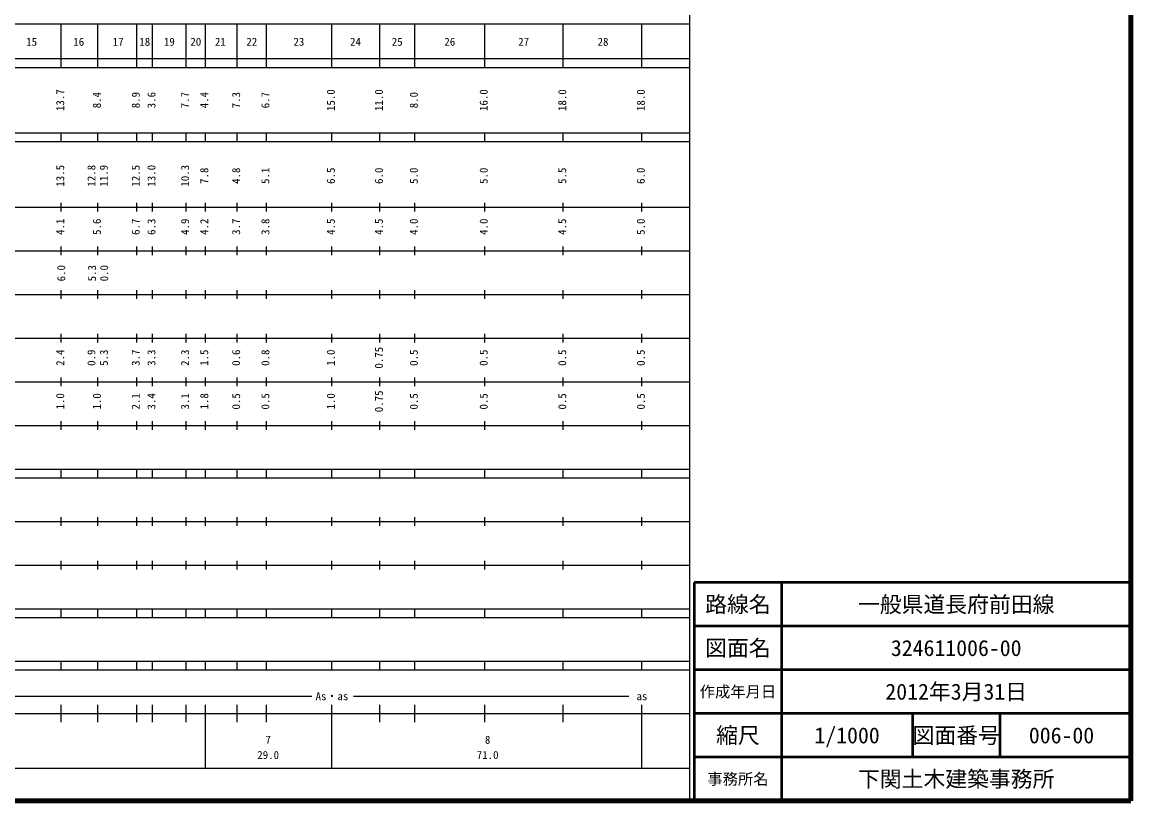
# Model space of a CAD drawing. Units: millimetres on the paper, enlarged 1000 times. Extents: x 40000 to 680000, y 20000 to 380000.
# Drawn here: x 426044 to 680000, y 20000 to 198357 of the extents above; entities that cross this region are included whole.
import ezdxf
from ezdxf.enums import TextEntityAlignment as Align

# ---------------------------------------------------------------- set-up
doc = ezdxf.new("R2010")
doc.units = ezdxf.units.MM
doc.header["$LTSCALE"] = 1000
for name, color, linetype, lineweight in [('M-TTL', 2, 'Continuous', 140), ('M-TTL-BAND', 7, 'Continuous', 25), ('M-TTL-FRAM', 2, 'Continuous', 50), ('M-TTL-LINE', 7, 'Continuous', 50)]:
    doc.layers.add(name, color=color, linetype=linetype, lineweight=lineweight)
doc.layers.add('M-TTL-TXT', color=7, linetype='Continuous')
doc.styles.add('ＭＳ ゴシック', font='')
doc.styles.get('ＭＳ ゴシック').set_extended_font_data('MS Gothic')

msp = doc.modelspace()

# ---------------------------------------------------------------- linework, layer by layer
at = {"layer": 'M-TTL'}
for p, q in [((680000, 20000), (680000, 380000)), ((40000, 20000), (680000, 20000))]:
    msp.add_line(p, q, dxfattribs=at)
at = {"layer": 'M-TTL-BAND'}
for p, q in [((579000, 20000), (579000, 370000)), ((68000, 198000), (579000, 198000)), ((435000, 188000), (435000, 198000)), ((443400, 188000), (443400, 198000)), ((452300, 188000), (452300, 198000)), ((455900, 188000), (455900, 198000)), ((463600, 188000), (463600, 198000)), ((468000, 188000), (468000, 198000)), ((475300, 188000), (475300, 198000)), ((482000, 188000), (482000, 198000)), ((497000, 188000), (497000, 198000)), ((508000, 188000), (508000, 198000)), ((516000, 188000), (516000, 198000)), ((532000, 188000), (532000, 198000)), ((550000, 188000), (550000, 198000)), ((568000, 188000), (568000, 198000)), ((40000, 190000), (579000, 190000)), ((40000, 188000), (579000, 188000)), ((40000, 173000), (579000, 173000)), ((435000, 171000), (435000, 173000)), ((443400, 171000), (443400, 173000)), ((452300, 171000), (452300, 173000)), ((455900, 171000), (455900, 173000)), ((463600, 171000), (463600, 173000)), ((468000, 171000), (468000, 173000)), ((475300, 171000), (475300, 173000)), ((482000, 171000), (482000, 173000)), ((497000, 171000), (497000, 173000)), ((508000, 171000), (508000, 173000)), ((516000, 171000), (516000, 173000)), ((532000, 171000), (532000, 173000)), ((550000, 171000), (550000, 173000)), ((568000, 171000), (568000, 173000)), ((40000, 171000), (579000, 171000)), ((40000, 156000), (579000, 156000)), ((435000, 155000), (435000, 157000)), ((443400, 155000), (443400, 157000)), ((452300, 155000), (452300, 157000)), ((455900, 155000), (455900, 157000)), ((463600, 155000), (463600, 157000)), ((468000, 155000), (468000, 157000)), ((475300, 155000), (475300, 157000)), ((482000, 155000), (482000, 157000)), ((497000, 155000), (497000, 157000)), ((508000, 155000), (508000, 157000)), ((516000, 155000), (516000, 157000)), ((532000, 155000), (532000, 157000)), ((550000, 155000), (550000, 157000)), ((568000, 155000), (568000, 157000)), ((46000, 146000), (579000, 146000)), ((435000, 145000), (435000, 147000)), ((443400, 145000), (443400, 147000)), ((452300, 145000), (452300, 147000)), ((455900, 145000), (455900, 147000)), ((463600, 145000), (463600, 147000)), ((468000, 145000), (468000, 147000)), ((475300, 145000), (475300, 147000)), ((482000, 145000), (482000, 147000)), ((497000, 145000), (497000, 147000)), ((508000, 145000), (508000, 147000)), ((516000, 145000), (516000, 147000)), ((532000, 145000), (532000, 147000)), ((550000, 145000), (550000, 147000)), ((568000, 145000), (568000, 147000)), ((52000, 136000), (579000, 136000)), ((435000, 135000), (435000, 137000)), ((443400, 135000), (443400, 137000)), ((452300, 135000), (452300, 137000)), ((455900, 135000), (455900, 137000)), ((463600, 135000), (463600, 137000)), ((468000, 135000), (468000, 137000)), ((475300, 135000), (475300, 137000)), ((482000, 135000), (482000, 137000)), ((497000, 135000), (497000, 137000)), ((508000, 135000), (508000, 137000)), ((516000, 135000), (516000, 137000)), ((532000, 135000), (532000, 137000)), ((550000, 135000), (550000, 137000)), ((568000, 135000), (568000, 137000)), ((435000, 125000), (435000, 127000)), ((443400, 125000), (443400, 127000)), ((452300, 125000), (452300, 127000)), ((455900, 125000), (455900, 127000)), ((463600, 125000), (463600, 127000)), ((468000, 125000), (468000, 127000)), ((475300, 125000), (475300, 127000)), ((482000, 125000), (482000, 127000)), ((497000, 125000), (497000, 127000)), ((508000, 125000), (508000, 127000)), ((516000, 125000), (516000, 127000)), ((532000, 125000), (532000, 127000)), ((550000, 125000), (550000, 127000)), ((568000, 125000), (568000, 127000)), ((46000, 126000), (579000, 126000)), ((435000, 115000), (435000, 117000)), ((443400, 115000), (443400, 117000)), ((452300, 115000), (452300, 117000)), ((455900, 115000), (455900, 117000)), ((463600, 115000), (463600, 117000)), ((468000, 115000), (468000, 117000)), ((475300, 115000), (475300, 117000)), ((482000, 115000), (482000, 117000)), ((497000, 115000), (497000, 117000)), ((508000, 115000), (508000, 117000)), ((516000, 115000), (516000, 117000)), ((532000, 115000), (532000, 117000)), ((550000, 115000), (550000, 117000)), ((568000, 115000), (568000, 117000)), ((52000, 116000), (579000, 116000)), ((435000, 105000), (435000, 107000)), ((443400, 105000), (443400, 107000)), ((452300, 105000), (452300, 107000)), ((455900, 105000), (455900, 107000)), ((463600, 105000), (463600, 107000)), ((468000, 105000), (468000, 107000)), ((475300, 105000), (475300, 107000)), ((482000, 105000), (482000, 107000)), ((497000, 105000), (497000, 107000)), ((508000, 105000), (508000, 107000)), ((516000, 105000), (516000, 107000)), ((532000, 105000), (532000, 107000)), ((550000, 105000), (550000, 107000)), ((568000, 105000), (568000, 107000)), ((46000, 106000), (579000, 106000)), ((40000, 96000), (579000, 96000)), ((40000, 94000), (579000, 94000)), ((435000, 94000), (435000, 96000)), ((443400, 94000), (443400, 96000)), ((452300, 94000), (452300, 96000)), ((455900, 94000), (455900, 96000)), ((463600, 94000), (463600, 96000)), ((468000, 94000), (468000, 96000)), ((475300, 94000), (475300, 96000)), ((482000, 94000), (482000, 96000)), ((497000, 94000), (497000, 96000)), ((508000, 94000), (508000, 96000)), ((516000, 94000), (516000, 96000)), ((532000, 94000), (532000, 96000)), ((550000, 94000), (550000, 96000)), ((568000, 94000), (568000, 96000)), ((49000, 84000), (579000, 84000)), ((435000, 83000), (435000, 85000)), ((443400, 83000), (443400, 85000)), ((452300, 83000), (452300, 85000)), ((455900, 83000), (455900, 85000)), ((463600, 83000), (463600, 85000)), ((468000, 83000), (468000, 85000)), ((475300, 83000), (475300, 85000)), ((482000, 83000), (482000, 85000)), ((497000, 83000), (497000, 85000)), ((508000, 83000), (508000, 85000)), ((516000, 83000), (516000, 85000)), ((532000, 83000), (532000, 85000)), ((550000, 83000), (550000, 85000)), ((568000, 83000), (568000, 85000)), ((40000, 74000), (579000, 74000)), ((435000, 73000), (435000, 75000)), ((443400, 73000), (443400, 75000)), ((452300, 73000), (452300, 75000)), ((455900, 73000), (455900, 75000)), ((463600, 73000), (463600, 75000)), ((468000, 73000), (468000, 75000)), ((475300, 73000), (475300, 75000)), ((482000, 73000), (482000, 75000)), ((497000, 73000), (497000, 75000)), ((508000, 73000), (508000, 75000)), ((516000, 73000), (516000, 75000)), ((532000, 73000), (532000, 75000)), ((550000, 73000), (550000, 75000)), ((568000, 73000), (568000, 75000)), ((40000, 64000), (579000, 64000)), ((435000, 62000), (435000, 64000)), ((443400, 62000), (443400, 64000)), ((452300, 62000), (452300, 64000)), ((455900, 62000), (455900, 64000)), ((463600, 62000), (463600, 64000)), ((468000, 62000), (468000, 64000)), ((475300, 62000), (475300, 64000)), ((482000, 62000), (482000, 64000)), ((497000, 62000), (497000, 64000)), ((508000, 62000), (508000, 64000)), ((516000, 62000), (516000, 64000)), ((532000, 62000), (532000, 64000)), ((550000, 62000), (550000, 64000)), ((568000, 62000), (568000, 64000)), ((40000, 62000), (579000, 62000)), ((40000, 52000), (579000, 52000)), ((435000, 50000), (435000, 52000)), ((443400, 50000), (443400, 52000)), ((452300, 50000), (452300, 52000)), ((455900, 50000), (455900, 52000)), ((463600, 50000), (463600, 52000)), ((468000, 50000), (468000, 52000)), ((475300, 50000), (475300, 52000)), ((482000, 50000), (482000, 52000)), ((497000, 50000), (497000, 52000)), ((508000, 50000), (508000, 52000)), ((516000, 50000), (516000, 52000)), ((532000, 50000), (532000, 52000)), ((550000, 50000), (550000, 52000)), ((568000, 50000), (568000, 52000)), ((40000, 50000), (579000, 50000)), ((71000, 44000), (492430, 44000)), ((501960, 44000), (565000, 44000)), ((435000, 38000), (435000, 42000)), ((443400, 38000), (443400, 42000)), ((452300, 38000), (452300, 42000)), ((455900, 38000), (455900, 42000)), ((463600, 38000), (463600, 42000)), ((468000, 27500), (468000, 42000)), ((475300, 38000), (475300, 42000)), ((482000, 38000), (482000, 42000)), ((497000, 27500), (497000, 42000)), ((508000, 38000), (508000, 42000)), ((516000, 38000), (516000, 42000)), ((532000, 38000), (532000, 42000)), ((550000, 38000), (550000, 42000)), ((568000, 27500), (568000, 42000)), ((40000, 40000), (579000, 40000)), ((68000, 27500), (579000, 27500))]:
    msp.add_line(p, q, dxfattribs=at)
at = {"layer": 'M-TTL-FRAM'}
for p, q in [((680000, 70000), (580000, 70000)), ((580000, 70000), (580000, 20000))]:
    msp.add_line(p, q, dxfattribs=at)
at = {"layer": 'M-TTL-LINE'}
for p, q in [((600000, 70000), (600000, 20000)), ((680000, 60000), (580000, 60000)), ((680000, 50000), (580000, 50000)), ((680000, 40000), (580000, 40000)), ((630000, 40000), (630000, 30000)), ((650000, 40000), (650000, 30000)), ((680000, 30000), (580000, 30000))]:
    msp.add_line(p, q, dxfattribs=at)

# ---------------------------------------------------------------- texts
at = {"layer": 'M-TTL-BAND', "style": 'ＭＳ ゴシック'}
for s, p in [('15', (428214, 192405)), ('16', (439004, 192405)), ('17', (448040, 192405)), ('18', (454124, 192405)), ('19', (459758, 192405)), ('20', (465812, 192405)), ('21', (471447, 192405)), ('22', (478640, 192405)), ('23', (489429, 192405)), ('24', (502397, 192405)), ('25', (511948, 192405)), ('26', (523996, 192405)), ('27', (540929, 192405)), ('28', (559092, 192405)), ('As・as', (497000, 42500)), ('as', (568000, 42500)), ('7', (482395, 32523)), ('8', (532667, 32523)), ('29.0', (482395, 29033)), ('71.0', (532667, 29033))]:
    msp.add_text(s, height=1833, dxfattribs=at).set_placement(p, align=Align.BOTTOM_CENTER)
for s, p in [('13.7', (434750, 180500)), ('15.0', (496750, 180500)), ('11.0', (507750, 180500)), ('16.0', (531750, 180500)), ('18.0', (549750, 180500)), ('18.0', (567750, 180500)), ('8.4', (443150, 180500)), ('8.9', (452050, 180500)), ('3.6', (455650, 180500)), ('7.7', (463350, 180500)), ('4.4', (467750, 180500)), ('7.3', (475050, 180500)), ('6.7', (481750, 180500)), ('8.0', (515750, 180500)), ('13.5', (434750, 163174)), ('12.8', (441900, 163174)), ('11.9', (444734, 163174)), ('12.5', (452050, 163174)), ('13.0', (455650, 163174)), ('10.3', (463350, 163174)), ('7.8', (467750, 163174)), ('4.8', (475050, 163174)), ('5.1', (481750, 163174)), ('6.5', (496750, 163174)), ('6.0', (507750, 163174)), ('5.0', (515750, 163174)), ('5.0', (531750, 163174)), ('5.5', (549750, 163174)), ('6.0', (567750, 163174)), ('4.1', (434750, 151500)), ('5.6', (443150, 151500)), ('6.7', (452050, 151500)), ('6.3', (455650, 151500)), ('4.9', (463350, 151500)), ('4.2', (467750, 151500)), ('3.7', (475050, 151500)), ('3.8', (481750, 151500)), ('4.5', (496750, 151500)), ('4.5', (507750, 151500)), ('4.0', (515750, 151500)), ('4.0', (531750, 151500)), ('4.5', (549750, 151500)), ('5.0', (567750, 151500)), ('6.0', (434978, 140862)), ('5.3', (442036, 140862)), ('0.0', (444824, 140862)), ('2.4', (434750, 121500)), ('0.9', (441900, 121500)), ('5.3', (444764, 121500)), ('3.7', (452050, 121500)), ('3.3', (455650, 121500)), ('2.3', (463350, 121500)), ('1.5', (467750, 121500)), ('0.6', (475050, 121500)), ('0.8', (481750, 121500)), ('1.0', (496750, 121500)), ('0.75', (507750, 121500)), ('0.5', (515750, 121500)), ('0.5', (531750, 121500)), ('0.5', (549750, 121500)), ('0.5', (567750, 121500)), ('1.0', (434750, 111500)), ('1.0', (443150, 111500)), ('2.1', (452050, 111500)), ('3.4', (455650, 111500)), ('3.1', (463350, 111500)), ('1.8', (467750, 111500)), ('0.5', (475050, 111500)), ('0.5', (481750, 111500)), ('1.0', (496750, 111500)), ('0.75', (507750, 111500)), ('0.5', (515750, 111500)), ('0.5', (531750, 111500)), ('0.5', (549750, 111500)), ('0.5', (567750, 111500))]:
    msp.add_text(s, height=1833, rotation=90, dxfattribs=at).set_placement(p, align=Align.MIDDLE_CENTER)
at = {"layer": 'M-TTL-TXT', "style": 'ＭＳ ゴシック'}
for s, height, p in [('路線名', 3666, (590000, 65000)), ('路線名', 3666, (590000, 65000)), ('一般県道長府前田線', 3666, (640000, 65000)), ('図面名', 3666, (590000, 55000)), ('図面名', 3666, (590000, 55000)), ('324611006-00', 3666, (640000, 55000)), ('作成年月日', 2566, (590000, 45000)), ('作成年月日', 2566, (590000, 45000)), ('2012年3月31日', 3666, (640000, 45000)), ('縮尺', 3666, (590000, 35000)), ('縮尺', 3666, (590000, 35000)), ('1/1000', 3666, (615000, 35000)), ('図面番号', 3666, (640000, 35000)), ('図面番号', 3666, (640000, 35000)), ('006-00', 3666, (664125, 35000)), ('事務所名', 2566, (590000, 25000)), ('事務所名', 2566, (590000, 25000)), ('下関土木建築事務所', 3666, (640000, 25000))]:
    msp.add_text(s, height=height, dxfattribs=at).set_placement(p, align=Align.MIDDLE_CENTER)

doc.saveas('drawing.dxf')
